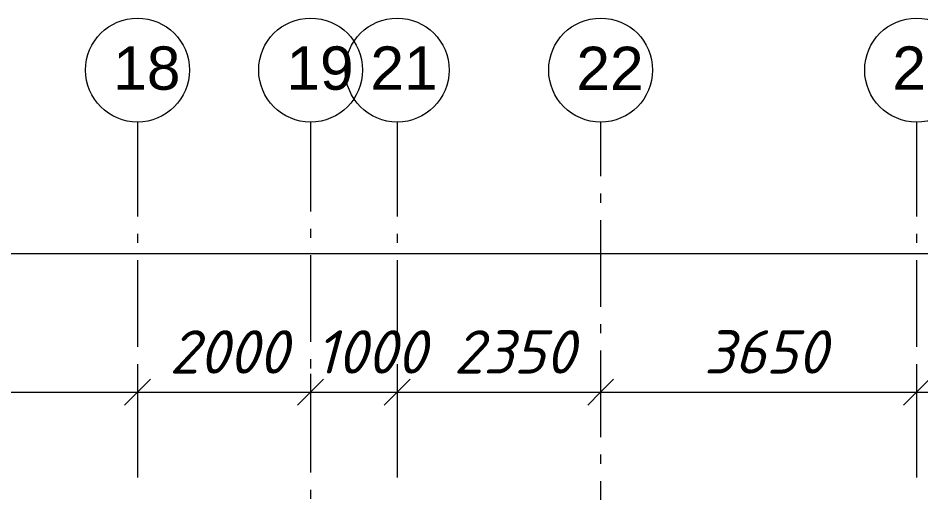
# Model space of a CAD drawing. Header units: millimetres. Extents: x -537608 to 253996, y -217170 to 186033.
# Drawn here: x -340206 to -329776, y -123079 to -117600 of the extents above; entities that cross this region are included whole.
import ezdxf

# ---------------------------------------------------------------- set-up
doc = ezdxf.new("R2010")
doc.units = ezdxf.units.MM
doc.layers.add('PDF _Геометрия', color=7, linetype='Continuous')
doc.layers.add('PDF _Текст', color=7, linetype='Continuous')
doc.styles.add('PDF ArialMT', font='arial.ttf')
doc.styles.add('PDF ISOCPEUR Italic', font='isocpeui.ttf')

msp = doc.modelspace()

# ---------------------------------------------------------------- linework, layer by layer
at = {"layer": 'PDF _Геометрия', "color": 253, "lineweight": 9, "true_color": 0xaaaaaa}
for p, q in [((-338826.1929, -118799.7064), (-338826.1929, -119888.2877)), ((-336826.1927, -118799.7064), (-336826.1927, -119830.4291)), ((-335826.1883, -118799.7064), (-335826.1883, -119888.2877)), ((-333476.1951, -118799.7064), (-333476.1951, -119425.4971)), ((-329826.1876, -118799.7064), (-329826.1876, -119888.2877)), ((-333476.1951, -119625.498), (-333476.1951, -119731.3329)), ((-333476.1951, -119931.3295), (-333476.1951, -120931.334)), ((-336826.1927, -120030.43), (-336826.1927, -120136.2606)), ((-338826.1929, -120088.2886), (-338826.1929, -120194.1192)), ((-335826.1883, -120088.2886), (-335826.1883, -120194.1192)), ((-329826.1876, -120088.2886), (-329826.1876, -120194.1192)), ((-336826.1927, -120336.2615), (-336826.1927, -121336.2617)), ((-338826.1929, -120394.1201), (-338826.1929, -121394.1202)), ((-335826.1883, -120394.1201), (-335826.1883, -121394.1202)), ((-329826.1876, -120394.1201), (-329826.1876, -121394.1202)), ((-333476.1951, -121131.3305), (-333476.1951, -121237.1655)), ((-333476.1951, -121437.1664), (-333476.1951, -122437.1664)), ((-338826.1929, -121594.121), (-338826.1929, -121699.956)), ((-336826.1927, -121536.2626), (-336826.1927, -121642.0975)), ((-335826.1883, -121594.121), (-335826.1883, -121699.956)), ((-329826.1876, -121594.121), (-329826.1876, -121699.956)), ((-338826.1929, -121899.9526), (-338826.1929, -122899.957)), ((-336826.1927, -121842.0941), (-336826.1927, -122842.0985)), ((-335826.1883, -121899.9526), (-335826.1883, -122899.957)), ((-329826.1876, -121899.9526), (-329826.1876, -122899.957)), ((-333476.1951, -122637.1673), (-333476.1951, -122742.998)), ((-333476.1951, -122942.9989), (-333476.1951, -123942.999)), ((-336826.1927, -123042.0951), (-336826.1927, -123147.93))]:
    msp.add_line(p, q, dxfattribs=at)
at = {"layer": 'PDF _Геометрия', "lineweight": 9}
for p, q in [((-368366.2047, -120317.3973), (-264386.1644, -120317.3973)), ((-338826.1929, -121705.2652), (-338826.1929, -121917.3959)), ((-336826.1927, -121705.2652), (-336826.1927, -121917.3959)), ((-335826.1883, -121705.2652), (-335826.1883, -121917.3959)), ((-333476.1951, -121705.2652), (-333476.1951, -121917.3959)), ((-329826.1876, -121705.2652), (-329826.1876, -121917.3959)), ((-342226.1907, -121917.3959), (-338826.1929, -121917.3959)), ((-338826.1929, -121917.3959), (-336826.1927, -121917.3959)), ((-338826.1929, -121917.3959), (-338826.1929, -122157.3986)), ((-336826.1927, -121917.3959), (-335826.1883, -121917.3959)), ((-336826.1927, -121917.3959), (-336826.1927, -122157.3986)), ((-335826.1883, -121917.3959), (-333476.1951, -121917.3959)), ((-335826.1883, -121917.3959), (-335826.1883, -122157.3986)), ((-333476.1951, -121917.3959), (-329826.1876, -121917.3959)), ((-333476.1951, -121917.3959), (-333476.1951, -122157.3986)), ((-329826.1876, -121917.3959), (-326826.1872, -121917.3959)), ((-329826.1876, -121917.3959), (-329826.1876, -122157.3986))]:
    msp.add_line(p, q, dxfattribs=at)
at = {"layer": 'PDF _Геометрия', "lineweight": 20}
for p, q in [((-338676.1923, -121767.3952), (-338826.1929, -121917.3959)), ((-336676.192, -121767.3952), (-336826.1927, -121917.3959)), ((-335676.1876, -121767.3952), (-335826.1883, -121917.3959)), ((-333326.1944, -121767.3952), (-333476.1951, -121917.3959)), ((-329676.1912, -121767.3952), (-329826.1876, -121917.3959)), ((-338826.1929, -121917.3959), (-338976.1936, -122067.3965)), ((-336826.1927, -121917.3959), (-336976.1933, -122067.3965)), ((-335826.1883, -121917.3959), (-335976.1889, -122067.3965)), ((-333476.1951, -121917.3959), (-333626.1871, -122067.3965)), ((-329826.1876, -121917.3959), (-329976.1882, -122067.3965))]:
    msp.add_line(p, q, dxfattribs=at)
for centre, radius in [((-338826.1942, -118199.7082), 600.0014), ((-336826.1939, -118199.7082), 600.0014), ((-335826.1922, -118199.7071), 599.9987), ((-333476.1904, -118199.7071), 599.9987), ((-329826.1901, -118199.7076), 600)]:
    msp.add_circle(centre, radius, dxfattribs=at)

# ---------------------------------------------------------------- texts
at = {"layer": 'PDF _Текст', "char_height": 500, "attachment_point": 4}
for s, insert, style in [('18', (-339106.6368, -118180.3163), 'PDF ArialMT'), ('19 21', (-337106.6366, -118180.3163), 'PDF ArialMT'), ('22', (-333756.6304, -118180.3163), 'PDF ArialMT'), ('25', (-330106.6314, -118180.3163), 'PDF ArialMT'), ('2000 1000 2350', (-338458.2788, -121451.8839), 'PDF ISOCPEUR Italic'), ('3650', (-332283.2601, -121451.8839), 'PDF ISOCPEUR Italic')]:
    msp.add_mtext(s, dxfattribs=dict(at, insert=insert, style=style))

doc.saveas('drawing.dxf')
